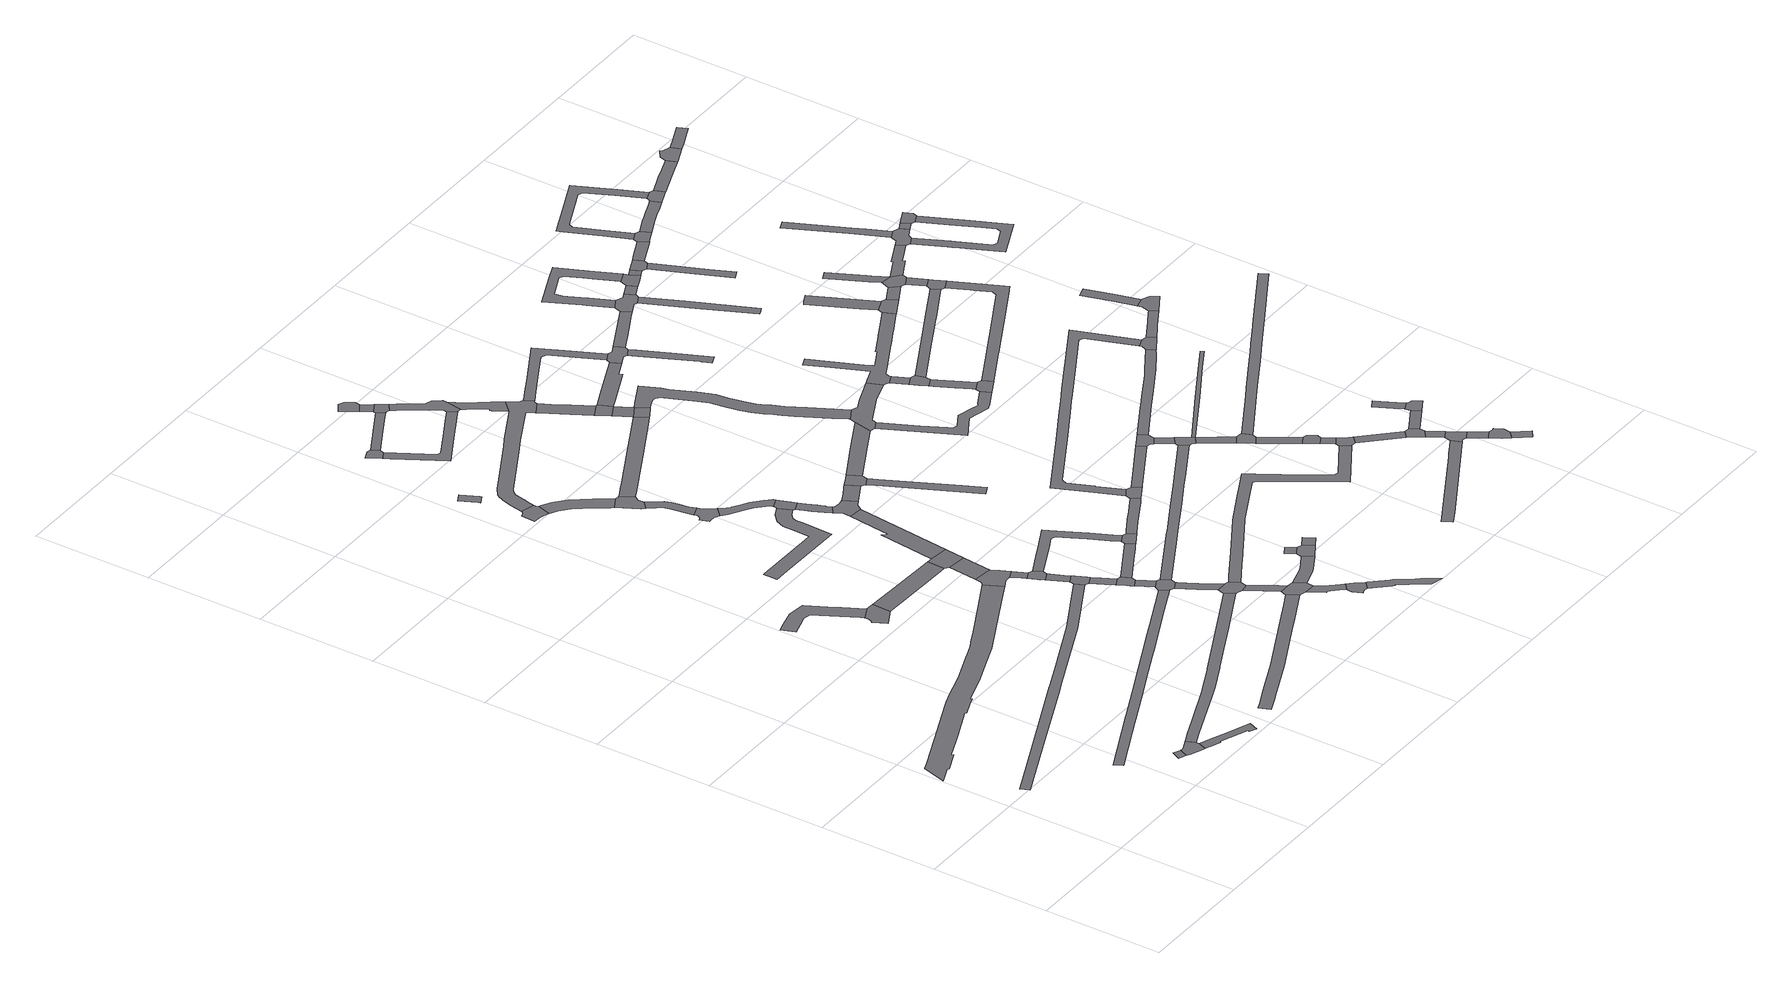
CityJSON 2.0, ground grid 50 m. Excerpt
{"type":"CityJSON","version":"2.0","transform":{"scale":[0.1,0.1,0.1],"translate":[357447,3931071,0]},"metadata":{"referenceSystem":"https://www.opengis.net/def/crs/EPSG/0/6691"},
"CityObjects":{
"road1":{"type":"Road","attributes":{"RoadStructureAttribute.sectionType":"1"},"geometry":[{"type":"MultiSurface","lod":"1","boundaries":[[[0,1,2,3]]]}]},
"road2":{"type":"Road","geometry":[{"type":"MultiSurface","lod":"1","boundaries":[[[4,5,6,1,0,7,8,9,10]]]}]},
"road3":{"type":"Road","attributes":{"RoadStructureAttribute.sectionType":"1"},"geometry":[{"type":"MultiSurface","lod":"1","boundaries":[[[9,11,12,13,14,15,16,17,18,19,20,21,22,23,10]]]}]},
"road4":{"type":"Road","attributes":{"RoadStructureAttribute.sectionType":"1"},"geometry":[{"type":"MultiSurface","lod":"1","boundaries":[[[24,25,26,27,28,29,30,31,32,33,34,35,36,37,38,39,40,41,42,43,44,45,46,47,48,49,50,51,52,53,54,55,56,57,58,59]]]}]},
"road5":{"type":"Road","attributes":{"RoadStructureAttribute.sectionType":"1"},"geometry":[{"type":"MultiSurface","lod":"1","boundaries":[[[60,61,62,63,64,65,66,67,68,69,70,71,72,73,74,75,76]]]}]},
"road6":{"type":"Road","attributes":{"RoadStructureAttribute.sectionType":"1"},"geometry":[{"type":"MultiSurface","lod":"1","boundaries":[[[77,78,79,80,81,82,83,84,85,86,87,88,89,90,91,92,93,94,95,96,97,98]]]}]},
"road7":{"type":"Road","attributes":{"RoadStructureAttribute.sectionType":"1"},"geometry":[{"type":"MultiSurface","lod":"1","boundaries":[[[99,100,101,102,103,104,105,106,107,108,109,110,111]]]}]},
"road8":{"type":"Road","geometry":[{"type":"MultiSurface","lod":"1","boundaries":[[[112,113,114,115,116,117,99,111]]]}]},
"road9":{"type":"Road","attributes":{"RoadStructureAttribute.sectionType":"1"},"geometry":[{"type":"MultiSurface","lod":"1","boundaries":[[[118,119,120,121,122,123,124,125,126,127,128,5,4,129,130,131,132,133,134,135,136,137,138]]]}]},
"road10":{"type":"Road","attributes":{"RoadStructureAttribute.sectionType":"1"},"geometry":[{"type":"MultiSurface","lod":"1","boundaries":[[[139,140,141,142,143,144,145,146,147,148,149,150,151,152,153,154,155,156,157]]]}]},
"road11":{"type":"Road","attributes":{"RoadStructureAttribute.sectionType":"1"},"geometry":[{"type":"MultiSurface","lod":"1","boundaries":[[[116,158,159,160,161,162,117]]]}]},
"road12":{"type":"Road","geometry":[{"type":"MultiSurface","lod":"1","boundaries":[[[163,164,165,166,167,168,169,170,171,172,173,174,175]]]}]},
"road13":{"type":"Road","attributes":{"RoadStructureAttribute.sectionType":"1"},"geometry":[{"type":"MultiSurface","lod":"1","boundaries":[[[176,177,178,179,180,181,182]]]}]},
"road14":{"type":"Road","attributes":{"RoadStructureAttribute.sectionType":"1"},"geometry":[{"type":"MultiSurface","lod":"1","boundaries":[[[183,184,185,186,187,188,189,190,191,192,193,194,195,196,197,198,199,200,201,202,203]]]}]},
"road15":{"type":"Road","geometry":[{"type":"MultiSurface","lod":"1","boundaries":[[[204,205,206,42,41,207,208,209,210,211]]]}]},
"road16":{"type":"Road","attributes":{"RoadStructureAttribute.sectionType":"1"},"geometry":[{"type":"MultiSurface","lod":"1","boundaries":[[[212,213,214,215,216,217,218,219,220,221,222,223,224,225,226,165,164]]]}]},
"road17":{"type":"Road","attributes":{"RoadStructureAttribute.sectionType":"1"},"geometry":[{"type":"MultiSurface","lod":"1","boundaries":[[[227,228,204,211]]]}]},
"road18":{"type":"Road","attributes":{"RoadStructureAttribute.sectionType":"1"},"geometry":[{"type":"MultiSurface","lod":"1","boundaries":[[[208,229,230,231,209]]]}]},
"road19":{"type":"Road","geometry":[{"type":"MultiSurface","lod":"1","boundaries":[[[231,230,232,233,234,235,236,237,238]]]}]},
"road20":{"type":"Road","geometry":[{"type":"MultiSurface","lod":"1","boundaries":[[[239,161,160,228,227,240]]]}]},
"road21":{"type":"Road","attributes":{"RoadStructureAttribute.sectionType":"1"},"geometry":[{"type":"MultiSurface","lod":"1","boundaries":[[[241,242,243,236,235,244]]]}]},
"road22":{"type":"Road","geometry":[{"type":"MultiSurface","lod":"1","boundaries":[[[245,246,247,248,249,250,251,252,253,254,255,219,218,256,257]]]}]},
"road23":{"type":"Road","geometry":[{"type":"MultiSurface","lod":"1","boundaries":[[[75,258,259,260,261,262,241,244,263,76]]]}]},
"road24":{"type":"Road","attributes":{"RoadStructureAttribute.sectionType":"1"},"geometry":[{"type":"MultiSurface","lod":"1","boundaries":[[[264,265,266,267,268,269,270,271,272,273,274,275,245,257]]]}]},
"road25":{"type":"Road","attributes":{"RoadStructureAttribute.sectionType":"1"},"geometry":[{"type":"MultiSurface","lod":"1","boundaries":[[[276,260,259,277,278,279]]]}]},
"road26":{"type":"Road","geometry":[{"type":"MultiSurface","lod":"1","boundaries":[[[280,281,282,283,284,285,286,287,288,289,290,269,268,291,292,293,294,295,296,297]]]}]},
"road27":{"type":"Road","geometry":[{"type":"MultiSurface","lod":"1","boundaries":[[[298,299,300,301,302,303]]]}]},
"road28":{"type":"Road","geometry":[{"type":"MultiSurface","lod":"1","boundaries":[[[278,304,305,306,307,308,309,279]]]}]},
"road29":{"type":"Road","attributes":{"RoadStructureAttribute.sectionType":"1"},"geometry":[{"type":"MultiSurface","lod":"1","boundaries":[[[306,310,311,307]]]}]},
"road30":{"type":"Road","geometry":[{"type":"MultiSurface","lod":"1","boundaries":[[[312,311,310,88,87,313,314,315]]]}]},
"road31":{"type":"Road","attributes":{"RoadStructureAttribute.sectionType":"1"},"geometry":[{"type":"MultiSurface","lod":"1","boundaries":[[[316,317,318,319,320,321,322,323,324,314,313]]]}]},
"road32":{"type":"Road","attributes":{"RoadStructureAttribute.sectionType":"1"},"geometry":[{"type":"MultiSurface","lod":"1","boundaries":[[[325,326,327,328,329,330,239,240]]]}]},
"road33":{"type":"Road","attributes":{"RoadStructureAttribute.sectionType":"1"},"geometry":[{"type":"MultiSurface","lod":"1","boundaries":[[[331,332,333,334,335,336,337,285,284,338,339,340,341,342,343,344,345]]]}]},
"road34":{"type":"Road","geometry":[{"type":"MultiSurface","lod":"1","boundaries":[[[319,118,138,346,347,348,349,320]]]}]},
"road35":{"type":"Road","attributes":{"RoadStructureAttribute.sectionType":"1"},"geometry":[{"type":"MultiSurface","lod":"1","boundaries":[[[346,350,351,352,353,354,355,356,357,358,359,347]]]}]},
"road36":{"type":"Road","geometry":[{"type":"MultiSurface","lod":"1","boundaries":[[[360,361,362,345,344,363,364,365,366,183,203]]]}]},
"road37":{"type":"Road","attributes":{"RoadStructureAttribute.sectionType":"1"},"geometry":[{"type":"MultiSurface","lod":"1","boundaries":[[[367,368,369,370,371,372,361,360,373,374,375,376,377,378]]]}]},
"road38":{"type":"Road","geometry":[{"type":"MultiSurface","lod":"1","boundaries":[[[354,148,147,379,380,381,382,355]]]}]},
"road39":{"type":"Road","attributes":{"RoadStructureAttribute.sectionType":"1"},"geometry":[{"type":"MultiSurface","lod":"1","boundaries":[[[383,384,385,386,387,388,309,308]]]}]},
"road40":{"type":"Road","attributes":{"RoadStructureAttribute.sectionType":"1"},"geometry":[{"type":"MultiSurface","lod":"1","boundaries":[[[237,389,390,391,392,393,394,395,396,397,398,399,400,401,402,403,238]]]}]},
"road41":{"type":"Road","attributes":{"RoadStructureAttribute.sectionType":"1"},"geometry":[{"type":"MultiSurface","lod":"1","boundaries":[[[301,404,405,406,407,408,409,302]]]}]},
"road42":{"type":"Road","attributes":{"RoadStructureAttribute.sectionType":"1"},"geometry":[{"type":"MultiSurface","lod":"1","boundaries":[[[410,411,412,413,414,415,300,299,416,417,418,419,420]]]}]},
"road43":{"type":"Road","attributes":{"RoadStructureAttribute.sectionType":"1"},"geometry":[{"type":"MultiSurface","lod":"1","boundaries":[[[421,422,423,424,425,426,427,428,429,430,431,432,169,168,433,434,435,436,437,438,439,440,441,442,443,444,445,446]]]}]},
"road44":{"type":"Road","geometry":[{"type":"MultiSurface","lod":"1","boundaries":[[[325,447,448,449,450,451,452,453,367,378,454,326]]]}]},
"road45":{"type":"Road","attributes":{"RoadStructureAttribute.sectionType":"1"},"geometry":[{"type":"MultiSurface","lod":"1","boundaries":[[[455,456,457,380,379,458,459,460,461,462]]]}]},
"road46":{"type":"Road","geometry":[{"type":"MultiSurface","lod":"1","boundaries":[[[463,464,455,462,465,466,467,468,469]]]}]},
"road47":{"type":"Road","attributes":{"RoadStructureAttribute.sectionType":"1"},"geometry":[{"type":"MultiSurface","lod":"1","boundaries":[[[470,471,472,473,474,475,476,477,478,479,480,481,252,251]]]}]},
"road48":{"type":"Road","attributes":{"RoadStructureAttribute.sectionType":"1"},"geometry":[{"type":"MultiSurface","lod":"1","boundaries":[[[482,483,484,485,450,449,486,487,488]]]}]},
"road49":{"type":"Road","geometry":[{"type":"MultiSurface","lod":"1","boundaries":[[[489,490,491,492,493,494,495]]]}]},
"road50":{"type":"Road","attributes":{"RoadStructureAttribute.sectionType":"1"},"geometry":[{"type":"MultiSurface","lod":"1","boundaries":[[[496,497,498,382,381,499,500,501]]]}]},
"road51":{"type":"Road","geometry":[{"type":"MultiSurface","lod":"1","boundaries":[[[396,388,387,502,503,397]]]}]},
"road52":{"type":"Road","attributes":{"RoadStructureAttribute.sectionType":"1"},"geometry":[{"type":"MultiSurface","lod":"1","boundaries":[[[504,505,506,489,495]]]}]},
"road53":{"type":"Road","attributes":{"RoadStructureAttribute.sectionType":"1"},"geometry":[{"type":"MultiSurface","lod":"1","boundaries":[[[507,508,509,510,511,512,513,514,515,516,517,518,519,520,463,469]]]}]},
"road54":{"type":"Road","geometry":[{"type":"MultiSurface","lod":"1","boundaries":[[[506,505,521,407,406,522,523]]]}]},
"road55":{"type":"Road","geometry":[{"type":"MultiSurface","lod":"1","boundaries":[[[524,525,526,527,523,522,528,529,410,420,530,531]]]}]},
"road56":{"type":"Road","geometry":[{"type":"MultiSurface","lod":"1","boundaries":[[[532,533,534,488,487,535,536,537]]]}]},
"road57":{"type":"Road","geometry":[{"type":"MultiSurface","lod":"1","boundaries":[[[538,539,540,541]]]}]},
"road58":{"type":"Road","attributes":{"RoadStructureAttribute.sectionType":"1"},"geometry":[{"type":"MultiSurface","lod":"1","boundaries":[[[542,543,544,545,546,547,536,535]]]}]},
"road59":{"type":"Road","geometry":[{"type":"MultiSurface","lod":"1","boundaries":[[[548,549,538,541,496,501]]]}]},
"road60":{"type":"Road","attributes":{"RoadStructureAttribute.sectionType":"1"},"geometry":[{"type":"MultiSurface","lod":"1","boundaries":[[[550,551,552,553,503,502,554,555,556,557]]]}]},
"road61":{"type":"Road","geometry":[{"type":"MultiSurface","lod":"1","boundaries":[[[530,558,559,560,561,562,424,423,563,564,531]]]}]},
"road62":{"type":"Road","attributes":{"RoadStructureAttribute.sectionType":"1"},"geometry":[{"type":"MultiSurface","lod":"1","boundaries":[[[565,566,549,548]]]}]},
"road63":{"type":"Road","geometry":[{"type":"MultiSurface","lod":"1","boundaries":[[[567,568,569,570,571,572,444,443]]]}]},
"road64":{"type":"Road","attributes":{"RoadStructureAttribute.sectionType":"1"},"geometry":[{"type":"MultiSurface","lod":"1","boundaries":[[[573,574,575,576,577,578,579,580,581,582,583,584,585,586,312,315]]]}]},
"road65":{"type":"Road","geometry":[{"type":"MultiSurface","lod":"1","boundaries":[[[587,570,569,588,589]]]}]},
"road66":{"type":"Road","attributes":{"RoadStructureAttribute.sectionType":"1"},"geometry":[{"type":"MultiSurface","lod":"1","boundaries":[[[588,474,590,591,589]]]}]},
"road67":{"type":"Road","attributes":{"RoadStructureAttribute.sectionType":"1"},"geometry":[{"type":"MultiSurface","lod":"1","boundaries":[[[592,593,594,595,532,537,596,597]]]}]},
"road68":{"type":"Road","geometry":[{"type":"MultiSurface","lod":"1","boundaries":[[[590,474,473,598,599]]]}]},
"road69":{"type":"Road","geometry":[{"type":"MultiSurface","lod":"1","boundaries":[[[550,557,600,601,602,603]]]}]},
"road70":{"type":"Road","attributes":{"RoadStructureAttribute.sectionType":"1"},"geometry":[{"type":"MultiSurface","lod":"1","boundaries":[[[604,605,606,607,608,609,610,611,612,613,614,349,348,615,616,617,618,619,620,621,622,623,624,625,626,627,628]]]}]},
"road71":{"type":"Road","attributes":{"RoadStructureAttribute.sectionType":"1"},"geometry":[{"type":"MultiSurface","lod":"1","boundaries":[[[629,630,631,632,633,634,635,636,637,638,639,640,641,642,643,590,599,644,645,646,647,648,649,650,651,652,653,654,655,656,657,658,659,660,661,662,663,664]]]}]},
"road72":{"type":"Road","attributes":{"RoadStructureAttribute.sectionType":"1"},"geometry":[{"type":"MultiSurface","lod":"1","boundaries":[[[665,666,667,668,669,670,671,672,587,589]]]}]},
"road73":{"type":"Road","attributes":{"RoadStructureAttribute.sectionType":"1"},"geometry":[{"type":"MultiSurface","lod":"1","boundaries":[[[673,674,675,676,677,678,679,680,681,682,683,684,685,686,421,446]]]}]},
"road74":{"type":"Road","attributes":{"RoadStructureAttribute.sectionType":"1"},"geometry":[{"type":"MultiSurface","lod":"1","boundaries":[[[600,687,688,689,690,691,601]]]}]},
"road75":{"type":"Road","geometry":[{"type":"MultiSurface","lod":"1","boundaries":[[[592,597,692,693,694,695,696,697,698,699,700,701,702,629,664]]]}]},
"road76":{"type":"Road","attributes":{"RoadStructureAttribute.sectionType":"1"},"geometry":[{"type":"MultiSurface","lod":"1","boundaries":[[[703,704,705,706,707,708,709,710,711,693,692,712,713,714,715,716,717,718,719,720]]]}]},
"road77":{"type":"Road","geometry":[{"type":"MultiSurface","lod":"1","boundaries":[[[721,722,680,679,670,669,723,724,725,726,727]]]}]},
"road78":{"type":"Road","geometry":[{"type":"MultiSurface","lod":"1","boundaries":[[[728,729,730,690,689,731,732,733,734]]]}]},
"road79":{"type":"Road","attributes":{"RoadStructureAttribute.sectionType":"1"},"geometry":[{"type":"MultiSurface","lod":"1","boundaries":[[[732,735,736,733]]]}]},
"road80":{"type":"Road","attributes":{"RoadStructureAttribute.sectionType":"1"},"geometry":[{"type":"MultiSurface","lod":"1","boundaries":[[[725,737,738,739,740,741,742,743,744,745,746,726]]]}]},
"road81":{"type":"Road","geometry":[{"type":"MultiSurface","lod":"1","boundaries":[[[579,747,748,749,750,736,735,580]]]}]},
"road82":{"type":"Road","attributes":{"RoadStructureAttribute.sectionType":"1"},"geometry":[{"type":"MultiSurface","lod":"1","boundaries":[[[751,752,753,754,755,756,757,758,759,760]]]}]},
"road83":{"type":"Road","attributes":{"RoadStructureAttribute.sectionType":"1"},"geometry":[{"type":"MultiSurface","lod":"1","boundaries":[[[748,761,762,763,764,765,749]]]}]},
"road84":{"type":"Road","geometry":[{"type":"MultiSurface","lod":"1","boundaries":[[[764,763,766,767,768,769]]]}]},
"road85":{"type":"Road","attributes":{"RoadStructureAttribute.sectionType":"1"},"geometry":[{"type":"MultiSurface","lod":"1","boundaries":[[[602,770,771,772,773,774,775,776,777,778,779,780,781,782,783,784,785,786,787,788,789,790,791,792,603]]]}]},
"road86":{"type":"Road","geometry":[{"type":"MultiSurface","lod":"1","boundaries":[[[793,794,795,796]]]}]},
"road87":{"type":"Road","geometry":[{"type":"MultiSurface","lod":"1","boundaries":[[[795,794,797,798,799,800,801]]]}]},
"road88":{"type":"Road","attributes":{"RoadStructureAttribute.sectionType":"1"},"geometry":[{"type":"MultiSurface","lod":"1","boundaries":[[[802,803,804,805,806,807,721,727]]]}]},
"road89":{"type":"Road","attributes":{"RoadStructureAttribute.sectionType":"1"},"geometry":[{"type":"MultiSurface","lod":"1","boundaries":[[[808,809,810,811,767,766]]]}]},
"road90":{"type":"Road","attributes":{"RoadStructureAttribute.sectionType":"1"},"geometry":[{"type":"MultiSurface","lod":"1","boundaries":[[[812,813,814,799,798,815,816,817,818]]]}]},
"road91":{"type":"Road","geometry":[{"type":"MultiSurface","lod":"1","boundaries":[[[720,719,819,820,821,812,818]]]}]},
"road92":{"type":"Road","geometry":[{"type":"MultiSurface","lod":"1","boundaries":[[[810,809,822,823,824,825,826]]]}]},
"road93":{"type":"Road","attributes":{"RoadStructureAttribute.sectionType":"1"},"geometry":[{"type":"MultiSurface","lod":"1","boundaries":[[[827,828,824,823,829]]]}]},
"road94":{"type":"Road","geometry":[{"type":"MultiSurface","lod":"1","boundaries":[[[830,831,827,829,628,627,832]]]}]},
"road95":{"type":"Road","attributes":{"RoadStructureAttribute.sectionType":"1"},"geometry":[{"type":"MultiSurface","lod":"1","boundaries":[[[833,830,832,834]]]}]},
"road96":{"type":"Road","attributes":{"RoadStructureAttribute.sectionType":"1"},"geometry":[{"type":"MultiSurface","lod":"1","boundaries":[[[835,793,796,836,837,838,839,840,841,842,843,844,845,846,847,848,849,850,851,852,853,854,855,856,857,858,859,860,861,862,863,864,699,698]]]}]},
"road97":{"type":"Road","attributes":{"RoadStructureAttribute.sectionType":"1"},"geometry":[{"type":"MultiSurface","lod":"1","boundaries":[[[865,866,867,868,869,728,734,870,871,872,873,874,875,876,877,878,879]]]}]},
"road98":{"type":"Road","geometry":[{"type":"MultiSurface","lod":"1","boundaries":[[[880,881,882,883,806,805,884,885,886,887]]]}]},
"road99":{"type":"Road","geometry":[{"type":"MultiSurface","lod":"1","boundaries":[[[888,889,890,891,833,834,892,893]]]}]},
"road100":{"type":"Road","attributes":{"RoadStructureAttribute.sectionType":"1"},"geometry":[{"type":"MultiSurface","lod":"1","boundaries":[[[749,894,895,896,897,898,899,750]]]}]},
"road101":{"type":"Road","attributes":{"RoadStructureAttribute.sectionType":"1"},"geometry":[{"type":"MultiSurface","lod":"1","boundaries":[[[892,900,901,902,893]]]}]},
"road102":{"type":"Road","attributes":{"RoadStructureAttribute.sectionType":"1"},"geometry":[{"type":"MultiSurface","lod":"1","boundaries":[[[903,904,905,906,907,908,909,910,911,883,882,912,913,914,915,916,917,918,919,920,921,922,923,924]]]}]},
"road103":{"type":"Road","geometry":[{"type":"MultiSurface","lod":"1","boundaries":[[[925,902,901,751,760,926,927,928]]]}]},
"road104":{"type":"Road","attributes":{"RoadStructureAttribute.sectionType":"1"},"geometry":[{"type":"MultiSurface","lod":"1","boundaries":[[[885,929,930,931,932,933,886]]]}]},
"road105":{"type":"Road","attributes":{"RoadStructureAttribute.sectionType":"1"},"geometry":[{"type":"MultiSurface","lod":"1","boundaries":[[[934,925,928,935,936]]]}]},
"road106":{"type":"Road","attributes":{"RoadStructureAttribute.sectionType":"1"},"geometry":[{"type":"MultiSurface","lod":"1","boundaries":[[[937,938,939,940,880,887]]]}]},
"road107":{"type":"Road","geometry":[{"type":"MultiSurface","lod":"1","boundaries":[[[935,941,942,943,944,945,946,936]]]}]},
"road108":{"type":"Road","attributes":{"RoadStructureAttribute.sectionType":"1"},"geometry":[{"type":"MultiSurface","lod":"1","boundaries":[[[947,890,889,948]]]}]},
"road109":{"type":"Road","attributes":{"RoadStructureAttribute.sectionType":"1"},"geometry":[{"type":"MultiSurface","lod":"1","boundaries":[[[949,943,942,950]]]}]},
"road110":{"type":"Road","attributes":{"RoadStructureAttribute.sectionType":"1"},"geometry":[{"type":"MultiSurface","lod":"1","boundaries":[[[800,951,952,953,954,955,956,957,958,959,960,801]]]}]},
"road111":{"type":"Road","geometry":[{"type":"MultiSurface","lod":"1","boundaries":[[[961,939,938,962,963,964,903,924]]]}]},
"road112":{"type":"Road","geometry":[{"type":"MultiSurface","lod":"1","boundaries":[[[965,966,967,968,969,970,971]]]}]},
"road113":{"type":"Road","geometry":[{"type":"MultiSurface","lod":"1","boundaries":[[[972,973,974,971,970,947,948]]]}]},
"road114":{"type":"Road","attributes":{"RoadStructureAttribute.sectionType":"1"},"geometry":[{"type":"MultiSurface","lod":"1","boundaries":[[[975,976,964,963,977,978]]]}]},
"road115":{"type":"Road","attributes":{"RoadStructureAttribute.sectionType":"1"},"geometry":[{"type":"MultiSurface","lod":"1","boundaries":[[[820,979,980,981,982,983,984,985,986,987,988,989,990,991,992,993,994,995,996,821]]]}]},
"road116":{"type":"Road","attributes":{"RoadStructureAttribute.sectionType":"1"},"geometry":[{"type":"MultiSurface","lod":"1","boundaries":[[[997,998,999,1000,1001,1002,1003]]]}]},
"road117":{"type":"Road","geometry":[{"type":"MultiSurface","lod":"1","boundaries":[[[1004,1005,1006,975,978,1007]]]}]},
"road118":{"type":"Road","geometry":[{"type":"MultiSurface","lod":"1","boundaries":[[[846,845,1008,1009,1010,997,1003]]]}]},
"road119":{"type":"Road","attributes":{"RoadStructureAttribute.sectionType":"1"},"geometry":[{"type":"MultiSurface","lod":"1","boundaries":[[[1011,1012,1013,1014,1004,1007]]]}]},
"road120":{"type":"Road","geometry":[{"type":"MultiSurface","lod":"1","boundaries":[[[878,1015,1016,1017,783,782,1018,879]]]}]},
"road121":{"type":"Road","attributes":{"RoadStructureAttribute.sectionType":"1"},"geometry":[{"type":"MultiSurface","lod":"1","boundaries":[[[1019,1020,1006,1005,1021]]]}]},
"road122":{"type":"Road","attributes":{"RoadStructureAttribute.sectionType":"1"},"geometry":[{"type":"MultiSurface","lod":"1","boundaries":[[[1009,1008,1022,1023]]]}]},
"road123":{"type":"Road","attributes":{"RoadStructureAttribute.sectionType":"1"},"geometry":[{"type":"MultiSurface","lod":"1","boundaries":[[[768,1024,1025,1026,1027,1028,1029,1030,1031,1032,1033,1034,1035,1036,1037,769]]]}]},
"road124":{"type":"Road","attributes":{"RoadStructureAttribute.sectionType":"1"},"geometry":[{"type":"MultiSurface","lod":"1","boundaries":[[[1038,1039,1040,1041,1042,1043,1044,1045]]]}]},
"road125":{"type":"Road","geometry":[{"type":"MultiSurface","lod":"1","boundaries":[[[1022,1046,1047,1048,1045,1044,1023]]]}]},
"road126":{"type":"Road","attributes":{"RoadStructureAttribute.sectionType":"1"},"geometry":[{"type":"MultiSurface","lod":"1","boundaries":[[[1016,1049,1050,1051,1052,1053,1054,1055,1017]]]}]},
"road127":{"type":"Road","geometry":[{"type":"MultiSurface","lod":"1","boundaries":[[[1056,1057,1058,1059,1060,1019,1021]]]}]},
"road128":{"type":"Road","attributes":{"RoadStructureAttribute.sectionType":"1"},"geometry":[{"type":"MultiSurface","lod":"1","boundaries":[[[1061,1062,1047,1046]]]}]},
"road129":{"type":"Road","geometry":[{"type":"MultiSurface","lod":"1","boundaries":[[[1063,1062,1061,1064,956,955,987,986]]]}]},
"road130":{"type":"Road","attributes":{"RoadStructureAttribute.sectionType":"1"},"geometry":[{"type":"MultiSurface","lod":"1","boundaries":[[[1065,1066,1067,1068,1069,1070,1071,1060,1059,1072,1073,1074,1075,1076,1077,1078,1079,1080,1081,1082]]]}]},
"road131":{"type":"Road","attributes":{"RoadStructureAttribute.sectionType":"1"},"geometry":[{"type":"MultiSurface","lod":"1","boundaries":[[[1083,1084,1085,1086,1087,1088]]]}]},
"road132":{"type":"Road","attributes":{"RoadStructureAttribute.sectionType":"1"},"geometry":[{"type":"MultiSurface","lod":"1","boundaries":[[[1089,1090,1091,1092,1093,1045,1048,1094,1095,1096,1097]]]}]},
"road133":{"type":"Road","geometry":[{"type":"MultiSurface","lod":"1","boundaries":[[[1098,1052,1051,1099,1100,1083,1088]]]}]},
"road134":{"type":"Road","attributes":{"RoadStructureAttribute.sectionType":"1"},"geometry":[{"type":"MultiSurface","lod":"1","boundaries":[[[1101,1102,1103,1104,1105,1058,1057,1106,1107,1108,1109,1110]]]}]},
"road135":{"type":"Road","attributes":{"RoadStructureAttribute.sectionType":"1"},"geometry":[{"type":"MultiSurface","lod":"1","boundaries":[[[1111,1112,1113,1114,1115,1116,1117,1118]]]}]},
"road136":{"type":"Road","geometry":[{"type":"MultiSurface","lod":"1","boundaries":[[[1119,1101,1110,1120,1121,1122,1065,1082]]]}]},
"road137":{"type":"Road","geometry":[{"type":"MultiSurface","lod":"1","boundaries":[[[1123,1124,1125,1126,1127,1118,1117,1128,1129,1089,1097]]]}]},
"road138":{"type":"Road","attributes":{"RoadStructureAttribute.sectionType":"1"},"geometry":[{"type":"MultiSurface","lod":"1","boundaries":[[[1130,1131,1127,1126]]]}]},
"road139":{"type":"Road","attributes":{"RoadStructureAttribute.sectionType":"1"},"geometry":[{"type":"MultiSurface","lod":"1","boundaries":[[[1132,1133,1134,1135,1136,1137,1138,1139,1140,1141,1142,1124,1123,1143,1144,1145,1146,1147,1148,1149,1150,1151,1152,1153]]]}]},
"road140":{"type":"Road","geometry":[{"type":"MultiSurface","lod":"1","boundaries":[[[1152,1154,1155,1131,1130,1153]]]}]},
"road141":{"type":"Road","attributes":{"RoadStructureAttribute.sectionType":"1"},"geometry":[{"type":"MultiSurface","lod":"1","boundaries":[[[1156,1157,1158,1159,1160,1161,1162,1122,1121]]]}]},
"road142":{"type":"Road","geometry":[{"type":"MultiSurface","lod":"1","boundaries":[[[1159,1158,1163,1164,1165,1166,1167,1168]]]}]},
"road143":{"type":"Road","attributes":{"RoadStructureAttribute.sectionType":"1"},"geometry":[{"type":"MultiSurface","lod":"1","boundaries":[[[1169,1170,1171,1164,1163,1172,1173,1174]]]}]}
},
"vertices":[
[648,141,0],[665,176,0],[636,190,0],[619,154,0],
[741,159,0],[725,196,0],[681,177,0],[664,133,0],[718,112,0],[726,108,0],[741,146,0],
[741,103,0],[750,99,0],[794,83,0],[796,88,0],[811,82,0],[839,71,0],[914,41,0],[911,34,0],[941,22,0],[957,61,0],[857,100,0],[808,119,0],[749,143,0],
[85,830,0],[88,823,0],[176,862,0],[172,870,0],[250,903,0],[289,920,0],[430,983,0],[434,975,0],[488,999,0],[524,1011,0],[521,1019,0],[638,1056,0],[727,1091,0],[753,1101,0],[843,1136,0],[1045,1239,0],[1159,1298,0],[1213,1325,0],[1175,1399,0],[1047,1333,0],[896,1255,0],[834,1223,0],[809,1210,0],[760,1191,0],[754,1188,0],[609,1131,0],[491,1093,0],[482,1090,0],[467,1085,0],[456,1082,0],[442,1075,0],[367,1042,0],[219,977,0],[71,913,0],[40,900,0],[9,797,0],
[1116,984,0],[855,865,0],[753,818,0],[749,817,0],[620,758,0],[373,646,0],[184,560,0],[123,533,0],[138,496,0],[391,610,0],[636,721,0],[749,772,0],[776,785,0],[872,828,0],[1134,947,0],[1384,1082,0],[1368,1120,0],
[465,297,0],[665,392,0],[724,421,0],[745,431,0],[904,505,0],[992,547,0],[1129,611,0],[1180,635,0],[1313,699,0],[1409,744,0],[1532,802,0],[1507,835,0],[1424,795,0],[1297,735,0],[1221,699,0],[1113,648,0],[961,576,0],[887,541,0],[751,477,0],[745,474,0],[648,428,0],[448,333,0],
[805,1667,0],[760,1752,0],[750,1770,0],[694,1878,0],[619,1888,0],[548,1868,0],[511,1857,0],[532,1801,0],[580,1815,0],[623,1827,0],[655,1823,0],[745,1654,0],[751,1640,0],
[752,1625,0],[749,1612,0],[740,1602,0],[769,1549,0],[838,1586,0],[841,1666,0],
[1624,623,0],[1472,546,0],[1391,506,0],[1332,476,0],[1171,395,0],[1164,391,0],[1047,335,0],[1043,333,0],[858,254,0],[771,217,0],[742,204,0],[783,178,0],[795,183,0],[1031,280,0],[1088,304,0],[1203,361,0],[1209,364,0],[1315,417,0],[1407,463,0],[1446,483,0],[1649,585,0],
[1080,49,0],[1144,77,0],[1181,94,0],[1191,98,0],[1348,169,0],[1414,203,0],[1557,275,0],[1617,305,0],[1772,383,0],[1743,425,0],[1681,393,0],[1589,347,0],[1370,237,0],[1326,215,0],[1191,154,0],[1171,145,0],[1088,107,0],[1062,96,0],[1059,94,0],
[913,1584,0],[1149,1578,0],[1188,1577,0],[1191,1653,0],[949,1662,0],
[640,3013,0],[680,3000,0],[698,3057,0],[696,3063,0],[694,3070,0],[694,3078,0],[635,3092,0],[634,3089,0],[632,3085,0],[628,3082,0],[622,3079,0],[610,3075,0],[606,3015,0],
[561,3328,0],[597,3257,0],[598,3256,0],[600,3250,0],[635,3270,0],[632,3276,0],[597,3346,0],
[1175,2315,0],[1138,2296,0],[1104,2266,0],[1089,2228,0],[1089,2187,0],[1087,2111,0],[1060,2111,0],[792,2114,0],[785,2114,0],[785,2072,0],[785,2054,0],[851,2053,0],[1129,2051,0],[1146,2050,0],[1147,2090,0],[1149,2186,0],[1149,2214,0],[1149,2216,0],[1154,2230,0],[1172,2246,0],[1202,2261,0],
[1192,1440,0],[1189,1415,0],[1182,1405,0],[1244,1341,0],[1273,1344,0],[1308,1360,0],[1290,1399,0],[1272,1431,0],
[683,2999,0],[690,2995,0],[713,2981,0],[752,2949,0],[803,2883,0],[838,2831,0],[848,2820,0],[898,2850,0],[895,2855,0],[880,2877,0],[852,2918,0],[795,2991,0],[757,3023,0],[748,3030,0],[708,3054,0],
[1286,1556,0],[1206,1565,0],
[1293,1303,0],[1301,1285,0],[1336,1302,0],
[1319,1248,0],[1323,1239,0],[1324,1240,0],[1332,1224,0],[1368,1241,0],[1375,1260,0],[1357,1295,0],
[1216,1652,0],[1296,1643,0],
[1407,1159,0],[1403,1167,0],[1373,1231,0],[1371,1141,0],
[940,2750,0],[938,2757,0],[936,2764,0],[936,2771,0],[939,2779,0],[943,2785,0],[953,2797,0],[917,2846,0],[914,2846,0],[908,2846,0],[905,2847,0],[895,2732,0],[906,2720,0],
[1397,1079,0],[1403,1077,0],[1439,1095,0],[1434,1106,0],[1414,1146,0],[1370,1133,0],
[932,2690,0],[947,2670,0],[953,2653,0],[954,2651,0],[971,2548,0],[1015,2564,0],[1004,2594,0],[995,2648,0],[992,2663,0],[983,2689,0],[963,2715,0],[947,2739,0],
[1456,1060,0],[1431,1022,0],[1448,987,0],[1484,1005,0],
[974,2475,0],[981,2475,0],[990,2475,0],[997,2475,0],[1017,2464,0],[1053,2499,0],[1047,2504,0],[1038,2517,0],[1035,2522,0],[1018,2555,0],[1016,2559,0],[974,2540,0],[972,2530,0],[969,2523,0],[966,2518,0],[960,2514,0],[954,2512,0],[966,2474,0],
[612,3772,0],[644,3717,0],[679,3737,0],[682,3752,0],[667,3785,0],[649,3789,0],
[1468,950,0],[1474,940,0],[1481,926,0],[1517,945,0],[1521,964,0],[1503,1000,0],
[1518,858,0],[1554,876,0],
[1572,871,0],[1550,795,0],[1586,814,0],[1591,835,0],
[1591,719,0],[1595,712,0],[1598,707,0],[1632,652,0],[1677,654,0],[1626,737,0],[1625,741,0],[1605,777,0],[1589,808,0],
[1342,2052,0],[1283,2058,0],[1266,1906,0],[1262,1879,0],[1252,1886,0],[1244,1895,0],
[1218,2360,0],[1194,2386,0],[1155,2421,0],[1122,2441,0],[1091,2460,0],[1089,2461,0],[1066,2484,0],[1044,2443,0],[1069,2426,0],[1102,2407,0],[1131,2389,0],[1166,2357,0],[1177,2346,0],[1180,2334,0],[1222,2350,0],
[1678,577,0],[1714,582,0],[1721,611,0],[1697,650,0],
[1685,565,0],[1719,510,0],[1720,507,0],[1740,475,0],[1753,453,0],[1797,454,0],[1794,459,0],[1780,483,0],[1764,509,0],[1751,530,0],
[1208,2257,0],[1250,2273,0],[1242,2296,0],[1180,2331,0],[1180,2327,0],[1180,2321,0],[1178,2318,0],
[1300,2150,0],[1290,2170,0],[1289,2174,0],[1282,2193,0],[1279,2203,0],[1261,2242,0],[1215,2238,0],[1217,2234,0],[1233,2197,0],[1253,2153,0],[1257,2146,0],[1267,2127,0],
[1800,374,0],[1849,374,0],[1852,404,0],[1826,449,0],
[1625,1024,0],[1647,1037,0],[1687,1060,0],[1705,1070,0],[1717,1077,0],[1697,1112,0],
[1471,1308,0],[1520,1331,0],[1571,1357,0],[1591,1351,0],[1604,1324,0],[1645,1243,0],[1683,1166,0],[1701,1130,0],[1736,1150,0],[1730,1161,0],[1680,1262,0],[1626,1370,0],[1602,1418,0],[1515,1375,0],[1454,1344,0],
[794,3815,0],[875,3861,0],[903,3876,0],[881,3906,0],[776,3846,0],[775,3846,0],
[1034,3691,0],[977,3659,0],[889,3610,0],[793,3556,0],[778,3561,0],[701,3696,0],[659,3690,0],[769,3496,0],[901,3571,0],[1020,3637,0],[1057,3658,0],
[1255,3495,0],[1242,3499,0],[1210,3545,0],[1164,3498,0],[998,3410,0],[959,3388,0],[803,3302,0],[709,3249,0],[677,3226,0],[671,3215,0],[660,3192,0],[648,3148,0],[696,3089,0],[699,3100,0],[705,3129,0],[716,3171,0],[724,3186,0],[741,3199,0],[858,3264,0],[977,3330,0],[1026,3357,0],[1193,3445,0],[1211,3413,0],[1263,3443,0],[1267,3456,0],[1275,3460,0],
[1357,2072,0],[1362,2079,0],[1382,2090,0],[1353,2143,0],[1333,2140,0],[1321,2140,0],[1308,2143,0],[1286,2090,0],
[1926,283,0],[1916,294,0],[1871,340,0],[1840,308,0],[1848,312,0],[1856,303,0],[1879,279,0],[1899,258,0],
[1977,225,0],[1949,257,0],[1897,243,0],[1895,231,0],[1913,195,0],[1927,202,0],[1947,199,0],
[973,2807,0],[1185,2919,0],[1392,3029,0],[1418,3045,0],[1388,3096,0],[1381,3092,0],[1363,3082,0],[1151,2969,0],[1019,2899,0],[1003,2891,0],[962,2869,0],[940,2858,0],
[1433,2187,0],[1423,2181,0],[1396,2166,0],[1378,2157,0],[1439,2121,0],[1474,2140,0],[1445,2193,0],
[893,3986,0],[894,3988,0],[898,4008,0],[876,4042,0],[851,4052,0],[813,4027,0],[856,3962,0],
[1988,521,0],[1944,494,0],[1909,475,0],[1929,429,0],[1968,450,0],[2014,478,0],
[1773,1110,0],[1753,1144,0],
[884,3919,0],[884,3918,0],[924,3941,0],
[2013,129,0],[2020,122,0],[2024,127,0],[2054,84,0],[2099,22,0],[2103,16,0],[2156,4,0],[2111,68,0],[2099,83,0],[2063,131,0],[2051,149,0],[2049,151,0],[2042,158,0],[1982,219,0],
[883,3916,0],[923,3872,0],[956,3896,0],
[1088,3745,0],[1062,3777,0],[1039,3785,0],[973,3873,0],[937,3852,0],[1038,3708,0],[1075,3655,0],[1087,3729,0],
[1504,2225,0],[1470,2207,0],[1462,2202,0],[1490,2128,0],[1526,2148,0],[1533,2172,0],
[2027,567,0],[2003,603,0],[1969,582,0],[1993,545,0],
[1508,2092,0],[1687,1724,0],[1724,1742,0],[1725,1743,0],[1683,1829,0],[1545,2112,0],
[2077,517,0],[2050,560,0],
[1959,1262,0],[1860,1206,0],[1856,1204,0],[1773,1156,0],[1782,1115,0],[1842,1150,0],[1956,1214,0],[1979,1228,0],
[1086,3639,0],[1124,3587,0],[1137,3568,0],[1128,3562,0],[1132,3555,0],[1178,3589,0],[1120,3668,0],
[2120,544,0],[2094,587,0],
[1236,3367,0],[1275,3298,0],[1318,3222,0],[1371,3252,0],[1325,3332,0],[1289,3397,0],
[1783,943,0],[1872,993,0],[1874,994,0],[2035,1084,0],[2136,1141,0],[2191,1171,0],[2373,1274,0],[2349,1307,0],[2213,1230,0],[2116,1176,0],[1994,1107,0],[1900,1054,0],[1852,1027,0],[1848,1025,0],
[1380,3250,0],[1350,3165,0],[1404,3195,0],
[1443,3127,0],[1435,3141,0],
[1815,2391,0],[1801,2384,0],[1767,2365,0],[1672,2316,0],[1702,2262,0],[1799,2313,0],
[1427,3049,0],[1472,3076,0],
[2045,1266,0],[2021,1298,0],[1999,1307,0],[1964,1284,0],
[2527,713,0],[2507,718,0],[2450,806,0],[2349,965,0],[2322,1007,0],[2278,985,0],[2176,932,0],[2049,866,0],[1999,835,0],[1868,755,0],[1731,671,0],[1818,671,0],[1878,708,0],[1892,716,0],[1930,740,0],[2071,827,0],[2077,830,0],[2194,891,0],[2210,899,0],[2296,943,0],[2313,934,0],[2413,779,0],[2500,643,0],[2705,773,0],[2678,809,0],
[1874,2449,0],[1844,2506,0],[1796,2595,0],[1756,2669,0],[1737,2713,0],[1728,2730,0],[1712,2766,0],[1703,2804,0],[1690,2867,0],[1682,2923,0],[1657,2991,0],[1614,3089,0],[1604,3117,0],[1570,3195,0],[1465,3141,0],[1491,3087,0],[1501,3091,0],[1516,3096,0],[1528,3097,0],[1536,3095,0],[1543,3090,0],[1545,3088,0],[1553,3082,0],[1557,3069,0],[1601,2969,0],[1623,2908,0],[1631,2857,0],[1644,2791,0],[1655,2747,0],[1674,2704,0],[1683,2687,0],[1702,2640,0],[1724,2599,0],[1790,2476,0],[1821,2422,0],[1822,2419,0],
[1441,3212,0],[1602,3284,0],[1596,3298,0],[1598,3299,0],[1662,3329,0],[1643,3370,0],[1561,3333,0],[1447,3281,0],
[1325,3488,0],[1390,3524,0],[1451,3558,0],[1529,3601,0],[1552,3592,0],[1599,3493,0],[1650,3387,0],[1685,3406,0],[1635,3511,0],[1625,3531,0],[1561,3665,0],[1367,3557,0],[1322,3532,0],[1282,3510,0],
[2053,1271,0],[2277,1400,0],[2278,1401,0],[2257,1436,0],[2122,1357,0],
[1820,2307,0],[1855,2326,0],[1861,2346,0],[1864,2348,0],[1981,2408,0],[1990,2412,0],[2079,2439,0],[2054,2502,0],[1967,2468,0],[1953,2462,0],[1903,2438,0],
[2170,2082,0],[2159,2073,0],[2141,2078,0],[2139,2079,0],[2064,2097,0],[2003,2061,0],[1984,2066,0],[1974,2087,0],[1928,2178,0],[1951,2041,0],[1974,1995,0],[2071,2054,0],[2164,2031,0],[2165,2031,0],[2174,2035,0],[2191,2042,0],[2261,2080,0],[2240,2119,0],
[1736,3417,0],[1704,3400,0],[1696,3345,0],[1701,3348,0],[1717,3342,0],[1752,3362,0],[1757,3377,0],
[2327,1476,0],[2304,1463,0],[2299,1459,0],[2300,1400,0],[2308,1389,0],[2341,1412,0],[2347,1441,0],
[2353,1326,0],[2385,1349,0],
[1725,3324,0],[1782,3199,0],[1833,3091,0],[1835,3087,0],[1851,3051,0],[1869,3059,0],[1887,3067,0],[1879,3086,0],[1819,3216,0],[1765,3334,0],
[2391,1272,0],[2397,1262,0],[2430,1285,0],[2422,1297,0],
[2935,487,0],[2903,467,0],[2861,443,0],[2842,431,0],[2516,243,0],[2469,216,0],[2492,178,0],[2544,207,0],[2927,429,0],[2953,445,0],
[2441,1200,0],[2444,1196,0],[2482,1138,0],[2515,1160,0],[2478,1218,0],
[2521,1077,0],[2555,1099,0],[2561,1118,0],[2545,1156,0],
[1953,1415,0],[1953,1416,0],[1910,1516,0],[1919,1539,0],[2152,1672,0],[2309,1763,0],[2375,1801,0],[2411,1821,0],[2580,1919,0],[2730,2004,0],[2750,1994,0],[2782,1904,0],[2821,1796,0],[2859,1810,0],[2817,1926,0],[2765,2070,0],[2559,1953,0],[2423,1875,0],[2356,1836,0],[2290,1798,0],[2132,1707,0],[1852,1547,0],[1917,1395,0],
[2102,2429,0],[2134,2364,0],[2174,2384,0],[2142,2449,0],
[2151,2330,0],[2167,2298,0],[2207,2317,0],[2209,2339,0],[2196,2378,0],
[1829,3414,0],[1862,3431,0],[1946,3475,0],[1966,3485,0],[1946,3525,0],[1828,3464,0],
[2568,1006,0],[2615,932,0],[2649,953,0],[2600,1030,0],
[2285,2160,0],[2246,2240,0],[2218,2295,0],[2175,2282,0],[2211,2209,0],[2240,2151,0],[2245,2140,0],
[2321,2112,0],[2326,2115,0],[2305,2154,0],
[2632,905,0],[2650,878,0],[2684,896,0],[2691,915,0],[2669,949,0],
[2715,851,0],[2708,861,0],[2682,828,0],
[2757,800,0],[2733,824,0],[2728,772,0],
[2892,660,0],[2861,634,0],
[2099,2434,0],[2139,2454,0],[2146,2475,0],[2189,2498,0],[2224,2517,0],[2312,2564,0],[2322,2569,0],[2384,2602,0],[2409,2615,0],[2490,2659,0],[2499,2663,0],[2479,2713,0],[2390,2665,0],[2342,2640,0],[2334,2635,0],[2287,2610,0],[2252,2591,0],[2249,2590,0],[2252,2584,0],[2232,2573,0],[2167,2539,0],[2164,2546,0],[2150,2577,0],[2061,2780,0],[2025,2764,0],[2067,2667,0],[2105,2580,0],[2127,2530,0],[2095,2518,0],[2084,2514,0],
[2703,1692,0],[2668,1670,0],[2546,1601,0],[2494,1572,0],[2480,1564,0],[2349,1442,0],[2515,1538,0],[2599,1586,0],[2725,1659,0],[2798,1704,0],[2821,1719,0],[2820,1720,0],[2830,1727,0],[2834,1729,0],[2814,1762,0],
[2050,3578,0],[2029,3567,0],[1999,3579,0],[1956,3554,0],[2013,3510,0],[2028,3504,0],[2064,3522,0],[2070,3537,0],
[2936,605,0],[2938,625,0],[2913,657,0],[2893,660,0],[2903,577,0],[2935,601,0],
[2663,1422,0],[2832,1522,0],[2923,1575,0],[2916,1587,0],[2813,1527,0],[2651,1432,0],
[2906,573,0],[2942,515,0],[2976,536,0],
[2158,3653,0],[2115,3752,0],[2090,3808,0],[2051,3896,0],[1989,3869,0],[1838,3803,0],[1850,3777,0],[1904,3664,0],[1910,3651,0],[1955,3674,0],[1952,3679,0],[1921,3744,0],[1913,3761,0],[1906,3792,0],[1994,3833,0],[2006,3838,0],[2024,3828,0],[2055,3761,0],[2063,3745,0],[2068,3735,0],[2070,3730,0],[2112,3633,0],
[3018,468,0],[2962,451,0],[2979,448,0],[2983,447,0],
[2109,3323,0],[2217,3084,0],[2235,3092,0],[2253,3100,0],[2135,3364,0],
[3027,454,0],[3028,378,0],[3062,399,0],
[2071,3538,0],[2120,3562,0],[2101,3602,0],[2056,3580,0],
[3055,335,0],[3077,308,0],[3106,335,0],[3111,365,0],[3090,399,0],[3081,394,0],
[3021,719,0],[3041,684,0],
[3157,270,0],[3125,245,0],
[2404,2444,0],[2468,2478,0],[2533,2513,0],[2559,2526,0],[2725,2615,0],[2708,2651,0],[2541,2562,0],[2451,2514,0],[2384,2478,0],[2230,2396,0],
[2108,3621,0],[2157,3579,0],[2186,3593,0],[2166,3634,0],
[3035,794,0],[2994,872,0],[2959,853,0],[2998,777,0],[2999,775,0],[3017,743,0],[3053,761,0],
[3097,717,0],[3077,752,0],[3056,755,0],
[2194,3647,0],[2192,3646,0],[2211,3605,0],[2214,3607,0],
[2486,2200,0],[2496,2206,0],[2668,2297,0],[2839,2389,0],[2885,2414,0],[2840,2509,0],[2802,2592,0],[2784,2629,0],[2744,2609,0],[2764,2565,0],[2785,2521,0],[2790,2510,0],[2819,2446,0],[2810,2424,0],[2742,2388,0],[2647,2337,0],[2494,2255,0],[2475,2245,0],
[2538,2757,0],[2415,3013,0],[2379,2995,0],[2362,2985,0],[2362,2984,0],[2454,2793,0],[2483,2733,0],
[2269,3619,0],[2275,3636,0],[2256,3676,0],[2234,3599,0],
[2581,2707,0],[2559,2748,0],[2552,2751,0],
[2292,3465,0],[2366,3293,0],[2403,3309,0],[2360,3407,0],
[2900,1770,0],[2903,1772,0],[2882,1804,0],[2825,1784,0],
[2366,3729,0],[2278,3687,0],[2392,3691,0],
[2662,2751,0],[2630,2786,0],
[2782,1248,0],[2842,1283,0],[2986,1367,0],[3116,1443,0],[3221,1505,0],[3485,1660,0],[3466,1695,0],[3200,1539,0],[3133,1500,0],[3061,1458,0],[3016,1432,0],[2966,1402,0],[2808,1310,0],[2762,1283,0],
[2658,2880,0],[2649,2898,0],[2579,3038,0],[2544,3021,0],[2621,2866,0],[2624,2861,0],[2643,2825,0],[2691,2817,0],
[2681,2744,0],[2720,2766,0],[2727,2786,0],
[2954,1804,0],[2970,1814,0],[3053,1864,0],[3034,1895,0],[3020,1887,0],[2973,1859,0],[2972,1858,0],
[2393,3692,0],[2449,3718,0],[2429,3759,0],[2409,3766,0],[2373,3748,0],
[2715,2672,0],[2755,2691,0],
[2762,2677,0],[2711,2660,0],
[2664,3874,0],[2614,3983,0],[2540,4145,0],[2444,4102,0],[2259,4018,0],[2269,3994,0],[2328,3854,0],[2379,3836,0],[2364,3871,0],[2316,3985,0],[2323,4003,0],[2418,4046,0],[2450,4060,0],[2505,4085,0],[2526,4077,0],[2577,3967,0],[2594,3931,0],[2627,3859,0],
[3082,1961,0],[3052,2070,0],[3022,2178,0],[2978,2166,0],[3012,2046,0],[3039,1949,0],
[2880,2921,0],[2812,2888,0],[2779,2871,0],[2779,2870,0],[2781,2865,0],[2810,2830,0],[2806,2840,0],[2830,2852,0],[2897,2885,0],
[3044,1930,0],[3135,1914,0],[3116,1945,0],
[2619,3840,0],[2589,3827,0],[2549,3812,0],[2512,3797,0],[2500,3793,0],[2519,3752,0],[2527,3755,0],[2554,3766,0],[2587,3778,0],[2636,3798,0],
[2906,3070,0],[2884,3119,0],[2874,3140,0],[2774,3355,0],[2738,3338,0],[2847,3104,0],[2913,2961,0],[2949,2979,0],
[2623,3849,0],[2687,3819,0],[2700,3824,0],[2684,3866,0],
[2916,2879,0],[2952,2897,0],[2959,2915,0],[2994,2933,0],[2977,2969,0],[2904,2933,0],[2903,2932,0],
[3029,2950,0],[3011,2986,0],
[3102,2827,0],[3122,2783,0],[3152,2717,0],[3177,2664,0],[3171,2645,0],[3100,2612,0],[3081,2619,0],[3021,2749,0],[3019,2753,0],[3014,2764,0],[2960,2879,0],[2976,2751,0],[2983,2736,0],[2987,2725,0],[3012,2672,0],[3067,2553,0],[3236,2630,0],[3218,2670,0],[3159,2800,0],[3130,2861,0],[3084,2962,0],[3048,2944,0],
[3091,2981,0],[3073,3017,0],
[2815,3870,0],[2884,3896,0],[2892,3899,0],[2874,3941,0],[2867,3938,0],[2814,3918,0],[2766,3900,0],
[2973,3933,0],[2955,3974,0],[2925,3983,0],[2923,3984,0],[2916,3994,0],[2883,3971,0],
[3080,4028,0],[3021,4002,0],[3009,3997,0],[3004,3946,0],[3026,3956,0],[3098,3988,0]
]}
